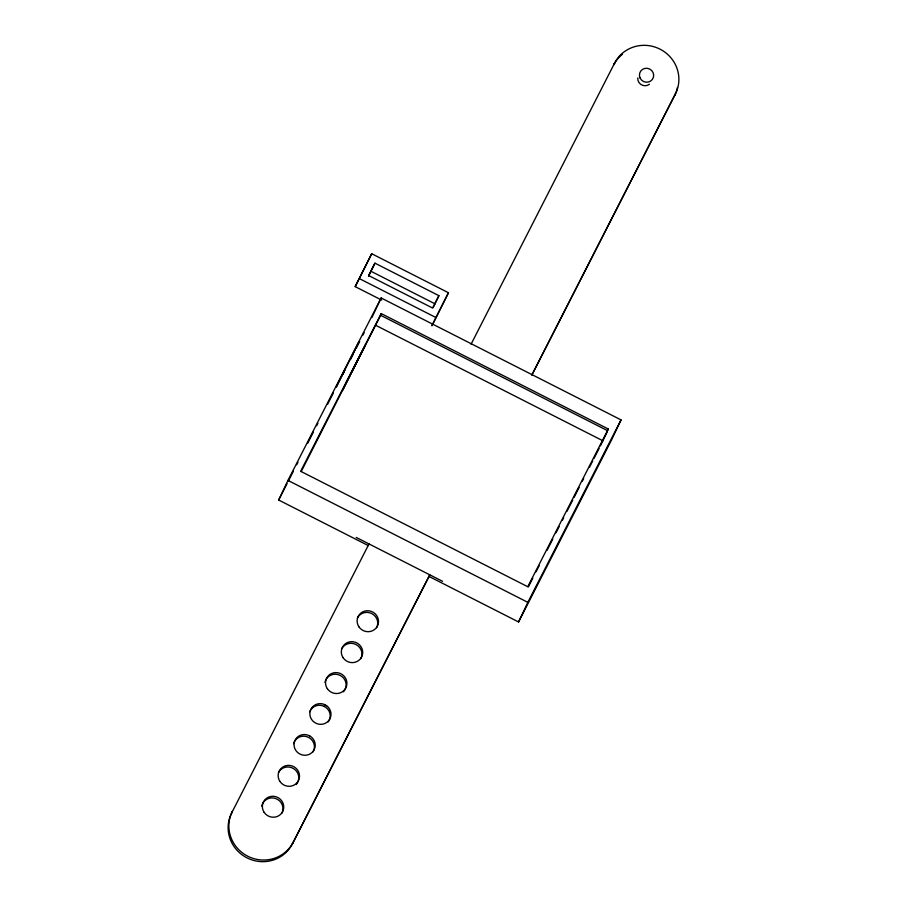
<?xml version="1.0" encoding="UTF-8"?>
<svg xmlns="http://www.w3.org/2000/svg" width="907" height="907" viewBox="0 0 907 907"><rect width="100%" height="100%" fill="white"/><g stroke="black" fill="none" stroke-linecap="round" stroke-linejoin="round"><path stroke-width="1.36" d="M381.62 300.07L355.193 286.635L371.7 253.722L448.466 292.746L431.959 325.658L448.466 292.746M371.7 253.722L355.193 286.635M368.548 276.284L374.931 263.155L438.909 295.671L433.149 307.564M231.614 813.046L369.013 543.917L368.242 545.561L278.676 500.029L287.961 480.404L381.144 297.961L621.034 419.896L611.749 439.521L518.566 621.975L429.011 576.444L429.782 574.811L292.383 843.929A34.092 32.981 25.3 0 1 246.999 857.863A34.092 32.981 25.3 0 1 231.614 813.046L232.385 811.402A34.092 32.981 25.3 0 0 247.77 856.231A34.092 32.981 25.3 0 0 293.154 842.297M336.282 386.892L359.104 341.61L350.181 359.682M371.87 317.586L381.144 297.961M381.223 313.584L380.452 315.217L607.543 430.655L608.314 429.022L381.223 313.584L300.671 471.289L527.761 586.727L608.314 429.022M301.237 471.527L380.634 315.319M531.842 375.113L675.386 93.954A34.092 32.981 25.3 0 0 660.001 49.137A34.092 32.981 25.3 0 0 614.617 63.071L613.846 64.703A34.092 32.981 25.3 0 1 622.383 54.239M324.298 706.508L325.069 704.875M600.4 445.859L607.134 432.015M518.566 621.975L527.84 602.35L621.034 419.896M374.931 263.155L368.616 275.524L432.594 308.04L438.909 295.671M338.175 383.185L345.125 369.58M278.676 500.029L287.031 483.68M288.324 481.163L293.46 471.096M296.68 464.803L297.961 462.287M307.598 443.41L313.38 432.083M316.6 425.791L317.881 423.274M327.518 404.409L333.311 393.082M336.52 386.79L337.801 384.273M342.948 374.206L344.229 371.689M350.658 359.104L353.231 354.081M356.44 347.789L359.66 341.497M362.868 335.205L364.161 332.688M471.073 344.229L614.617 63.071M531.967 374.738L675.386 93.954M292.383 843.929L429.011 576.444M528.327 586.965L532.828 578.144M536.048 571.841L539.268 565.549M546.989 550.424L552.782 539.087M555.991 532.794L559.211 526.491M562.431 520.187L563.723 517.67M566.932 511.378L572.725 500.04M574.018 497.512L579.165 487.433M582.373 481.141L583.666 478.613M589.459 467.275L592.679 460.983M593.96 458.466L599.108 448.387M371.076 271.329L435.043 303.845M359.059 278.46L435.825 317.484M375.883 325.386L602.974 440.825M287.961 480.404L527.84 602.35M356.213 537.42L442.571 581.319M677.461 87.469A34.092 32.981 25.3 0 1 674.615 95.598M357.437 617.973A10.759 10.419 25.3 0 1 371.768 613.574A10.759 10.419 25.3 0 1 376.632 627.723M261.772 806.074A10.759 10.419 25.3 0 1 275.705 798.557A10.759 10.419 25.3 0 1 281.862 813.262M278.46 772.583A10.759 10.419 25.3 0 1 294.015 768.898A10.759 10.419 25.3 0 1 296.101 784.578M293.607 743.695A10.646 10.306 25.3 0 1 306.509 736.575L309.072 737.652A10.646 10.306 25.3 0 1 313.074 751.869M309.752 711.689A10.646 10.306 25.3 0 1 323.402 706.02L325.84 707.358A10.646 10.306 25.3 0 1 328.232 721.893M341.644 648.89A10.759 10.419 25.3 0 1 355.975 644.492A10.759 10.419 25.3 0 1 360.839 658.652M324.944 682.381A10.759 10.419 25.3 0 1 340.182 675.42A10.759 10.419 25.3 0 1 343.481 691.803M649.423 84.26A7.177 6.95 25.3 0 1 637.78 77.923M346.542 381.972L342.676 390.146L365.498 344.864L346.542 381.972M309.843 736.008L307.28 734.931A10.646 10.306 25.3 0 0 299.412 753.796L301.974 754.873A10.646 10.306 25.3 0 0 309.843 736.008M326.611 705.725L324.184 704.388A10.646 10.306 25.3 0 0 314.23 722.233L316.668 723.582A10.646 10.306 25.3 0 0 326.611 705.725M279.934 781.426A10.759 10.419 25.3 0 0 298.426 780.7A10.759 10.419 25.3 0 0 288.143 765.361A10.759 10.419 25.3 0 0 279.934 781.426M264.141 812.343A10.759 10.419 25.3 0 0 282.633 811.629A10.759 10.419 25.3 0 0 272.349 796.278A10.759 10.419 25.3 0 0 264.141 812.343M358.9 626.805A10.759 10.419 25.3 0 0 377.403 626.091A10.759 10.419 25.3 0 0 367.108 610.74A10.759 10.419 25.3 0 0 358.9 626.805M343.107 657.734A10.759 10.419 25.3 0 0 361.61 657.008A10.759 10.419 25.3 0 0 351.315 641.668A10.759 10.419 25.3 0 0 343.107 657.734M327.314 688.651A10.759 10.419 25.3 0 0 345.816 687.937A10.759 10.419 25.3 0 0 335.522 672.586A10.759 10.419 25.3 0 0 327.314 688.651M640.059 77.979A7.177 6.95 25.3 0 0 652.36 79.442A7.177 6.95 25.3 0 0 647.224 68.308A7.177 6.95 25.3 0 0 640.059 77.979"/></g></svg>
